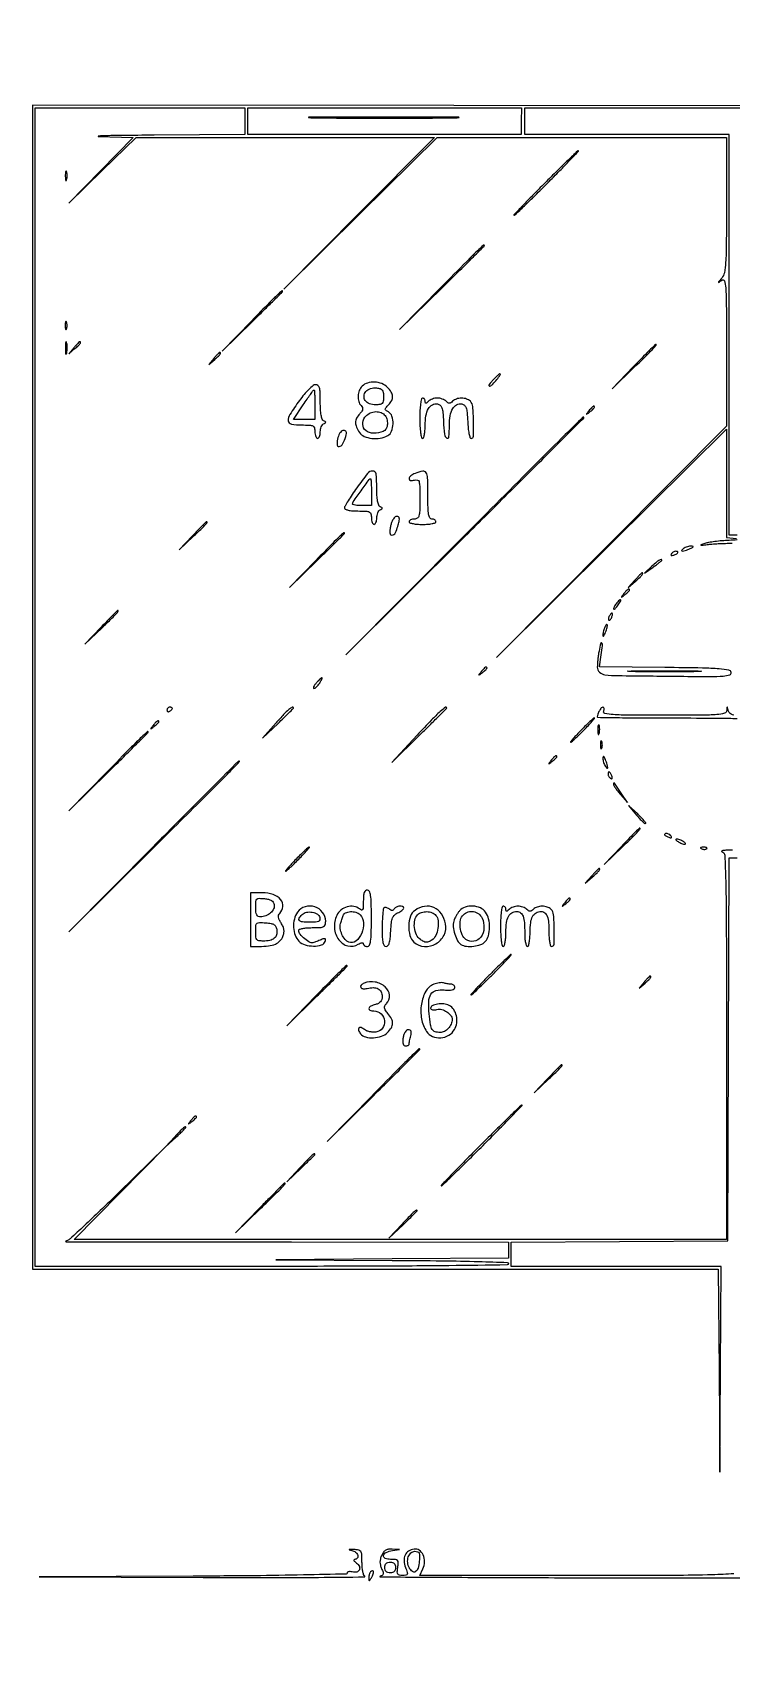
# Model space of a CAD drawing. Extents: x 23 to 674, y 38 to 642.
# Drawn here: x 23 to 283, y 38 to 642 of the extents above; entities that cross this region are included whole.
import ezdxf

# ---------------------------------------------------------------- set-up
doc = ezdxf.new("R2010")
doc.units = 0

msp = doc.modelspace()

# ---------------------------------------------------------------- linework, layer by layer
for points in [[(453.173073, 614.64848, 0.000092), (336.25, 614.759642), (23, 615), (23, 398.5), (23, 182), (150.487975, 182), (277.97595, 182), (278.250365, 144.25), (278.524781, 106.5), (278.762391, 144.75), (279, 183), (240, 183), (201, 183), (201, 187.488656), (201, 191.977311), (241.25, 192.238656), (281.5, 192.5), (281.756663, 263.75), (282.013326, 335), (285.006663, 335)], [(283.25, 337.883999, 0.007862), (281.15128, 337.808633, 0.02269), (279.703125, 337.667734, 0.10448), (279.222315, 337.491916, 0.657748), (279.25, 337.310674, -0.327102), (280.383452, 335.917379, -0.006621), (280.742328, 326.329806, -0.005599), (280.960443, 309.517299, -0.000444), (281, 264.924499), (281, 192.995645), (159.77133, 193.008134), (38.54266, 193.020623), (55.521318, 210.260312), (72.499977, 227.5), (54.999988, 210.360817, -0.002406), (48.184613, 203.749906, -0.003669), (42.199997, 198.08433, -0.001351), (37.005821, 193.265032, -0.09358), (36, 192.636309, 0.018102), (35.366119, 192.362127, 0.519374), (35.340805, 192.213136, 0.200255), (35.580798, 192.115673, 0.00882), (36.5, 192.140647, -0.011252), (38.09317, 192.176178, -0.000026), (61.632812, 192.170144, -0.000172), (88.149316, 192.152838, -0.000107), (119.25, 192.115154), (200, 192), (200, 189.010623), (200, 186.021245), (156.75, 185.749719), (113.5, 185.478193), (156.75, 185.239096, -0.00159), (175.468097, 185.076101, -0.004189), (188.877726, 184.804324, -0.000948), (199.536565, 184.478716, -0.404745), (200, 184, -0.410601), (199.516927, 183.510925, -0.000246), (177.75, 183.252841, -0.00209), (150.625507, 183.057999, -0.000751), (112, 183), (24, 183), (24, 398.5), (24, 614), (63, 614), (102, 614), (102, 609), (102, 604), (68.25, 603.782668, 0.001049), (56.041538, 603.678446, 0.003728), (48.219023, 603.536922, 0.077586), (47.430812, 603.393159, 0.834659), (47.453057, 603.251275), (60.406114, 602.937214), (48.45309, 590.718607), (36.500066, 578.5), (49.014474, 590.75), (61.528881, 603), (117.007743, 603), (172.486606, 603), (144.493306, 574.75), (116.500005, 546.5), (145.00647, 574.75), (173.512934, 603), (227.256467, 603), (281, 603), (281, 577.828741, -0.001727), (280.949233, 563.127112, -0.014318), (280.712144, 556.458781, -0.030706), (280.231638, 552.652189, -0.129947), (279.25, 550.595974, 0.000873), (278.061498, 549.190949, 0.176901), (278, 549.022569, 0.621148), (278.074767, 548.985605, 0.001609), (279.25, 549.889678, -0.515384), (280.233601, 549.593137, -0.065169), (280.746458, 547.010985, -0.015419), (280.962978, 540.84047, -0.00106), (281, 523.376755), (281, 495.508622), (238.25, 452.504312), (195.5, 409.500002), (238.25, 451.995589), (281, 494.491176), (281, 474.305953), (281, 454.120731), (284.75, 453.728468, -0.022076)], [(284.975791, 453.21057, -0.003279), (282, 453.068423, 0.010747), (279.328129, 452.900763, 0.010857), (276.675, 452.618807, 0.01071), (274.377661, 452.273928, 0.042636), (273, 451.913852, 0.003594), (271.558585, 451.390867, 0.668567), (271.554249, 451.27349, 0.142365), (271.855149, 451.229167, 0.001643), (273.875, 451.513532, -0.016596), (275.572092, 451.700907, -0.006058), (277.984375, 451.8571, -0.005999), (280.628297, 451.964359, -0.007137), (283.125, 452)], [(283.763324, 388.107396, -0.078578), (282.765471, 388.438552, -0.100426), (282.079318, 388.990525, -0.109828), (281.689326, 389.75, 0.001923), (281.377121, 390.926177, 0.339035), (281.280763, 391, 0.392517), (281.198801, 390.923939, 0.002113), (281.116001, 389.75, -0.322956), (280.282638, 388.742233, -0.044997), (277.45034, 388.270189, -0.017257), (271.879452, 388.043308, -0.001548), (257.893011, 388, -0.00172), (244.74369, 388.045239, -0.0149), (238.891025, 388.260001, -0.031852), (235.825589, 388.661264, -0.465709), (235.361626, 389.5, 0.049166), (235.519532, 390.07468, 0.08982), (235.515044, 390.559375, 0.13955), (235.355341, 390.877126, 0.209945), (235.075604, 391, 0.223778), (234.47638, 390.717676, 0.041271), (233.760269, 389.688033, 0.043387), (233.185589, 388.462509, 0.088168), (233, 387.418213, 0.409611), (233.168819, 387.246715, 0.000218), (241.260968, 387.12285, 0.002324), (250.33889, 387.030053, 0.001393), (261.122445, 387, -0.00105), (278.746219, 386.962976, -0.015272), (284.97468, 386.74649, -0.064028)], [(283.783076, 68.677176, -0.011094), (275.733112, 68.266247, -0.006605), (261.418951, 68.042825, -0.000599), (225.692698, 68), (167.042878, 68), (168.181954, 70.5, 0.103963), (168.762564, 73.09223, 0.110765), (168.227265, 75.635244, 0.134997), (166.779358, 77.366625, 0.190694), (164.842454, 77.818283, 0.105504), (162.812031, 77.058657, 0.142802), (161.528756, 75.592207, 0.126306), (161.142595, 73.516238, 0.073521), (161.684297, 71.025438, -0.012985), (162.325961, 69.181948, -0.165773), (162.311833, 68.460213, -0.275814), (161.862338, 68.093426, -0.03656), (160.586329, 68, -0.051981), (159.403757, 68.123276, -0.208633), (158.824978, 68.535687, -0.1491), (158.622907, 69.346264, -0.02351), (158.786692, 71, 0.024691), (158.958412, 72.77662, 0.194648), (158.689683, 73.542375, 0.190857), (157.960649, 73.91419, 0.023616), (156.144884, 74, -0.09224), (154.100341, 74.380413, -0.367699), (153.537037, 75.416037, -0.240054), (154.490038, 76.600008, -0.067558), (156.834634, 77.291912), (159.5, 77.700336), (156.728561, 77.850168, 0.050406), (155.348468, 77.785649, 0.098745), (154.317008, 77.415793, 0.099374), (153.510497, 76.680495, 0.051528), (152.818046, 75.5, 0.04018), (152.342946, 74.187095, 0.065348), (152.181989, 73.014227, 0.066161), (152.329787, 71.849855, 0.04231), (152.789062, 70.563614, -0.022587), (153.323097, 69.235672, -0.135525), (153.373069, 68.499607, -0.213933), (153.030529, 68.022965, -0.067259), (152.199577, 67.679615, 0.876395), (152.222903, 67.495409, 0.00007), (182.650813, 67.329413, 0.000668), (217.048491, 67.192587, 0.000391), (258.25, 67.116001, 0.000609), (305.666017, 67.122675, 0.001711)]]:
    msp.add_lwpolyline(points, format="xyb")
msp.add_lwpolyline([(204.7349, 609), (204.676147, 604), (153.838074, 604), (103, 604), (103, 609), (103, 614), (153.896826, 614), (204.793653, 614)], close=True)
msp.add_lwpolyline([(284.945209, 455), (282, 455), (282, 529.5), (282, 604), (244, 604), (206, 604), (206, 609), (206, 614), (336.5, 614)])
for points in [[(128.819651, 610.250641, 0.001763), (140.301807, 610.16177, 0.001055), (153.951507, 610.133062, 0.001056), (167.540486, 610.161851, 0.001835), (178.819651, 610.25097, 0.013047), (181.565224, 610.354429, 0.963175), (181.562648, 610.452582, 0.002341), (171.434948, 610.51926, 0.000477), (153.5, 610.536247, 0.000472), (135.574449, 610.519206, 0.002419), (125.625148, 610.452214, 0.967895), (125.62309, 610.354481, 0.010604)], [(213.5, 586, 0.001959), (208.945457, 581.397636, 0.003373), (205.193955, 577.525, 0.000647), (201.969949, 574.142901, 0.659097), (202.031264, 574, 0.193351), (202.371558, 574.136703, 0.000567), (205.900205, 577.525, 0.00316), (209.875467, 581.399505, 0.001955), (214.5, 586, 0.001959), (219.054543, 590.602364, 0.003373), (222.806045, 594.475, 0.000647), (226.030051, 597.857099, 0.659097), (225.968736, 598, 0.193351), (225.628442, 597.863297, 0.000567), (222.099795, 594.475, 0.00316), (218.124533, 590.600495, 0.001955)], [(35.194949, 588.5, 0.012823), (35.235556, 587.431793, 0.080377), (35.356533, 586.900903, 0.597527), (35.51666, 586.883358, 0.087174), (35.692991, 587.269032, 0.037336), (35.832894, 588.036634, 0.029507), (35.872264, 588.880008, 0.030339), (35.814405, 589.671085, 0.06278), (35.655937, 590.269032, 0.31318), (35.47713, 590.386009, 0.333666), (35.315079, 590.257153, 0.052471), (35.212705, 589.580113, 0.014395)], [(174.9879, 547.25), (159.5, 531.5), (175.25, 546.9879, 0.000792), (181.288866, 552.945125, 0.001305), (186.373437, 558.003221, 0.000096), (190.924862, 562.556402, 0.198812), (191, 562.7379, 0.650961), (190.668208, 562.884756, 0.007839), (188.389593, 560.748853, 0.005701), (184.430519, 556.831045, 0.000557)], [(104.482946, 534.75), (93.5, 523.5), (104.75, 534.482946, 0.001138), (109.063329, 538.713103, 0.001865), (112.695312, 542.318098, 0.000196), (115.92404, 545.549358, 0.198709), (116, 545.732946, 0.638497), (115.681336, 545.880755, 0.01487), (114.066995, 544.430444, 0.008097), (111.172997, 541.579757, 0.000839)], [(35.157895, 533, 0.017491), (35.189089, 532.10856, 0.078554), (35.306058, 531.601562, 0.447206), (35.474999, 531.540618, 0.174857), (35.662281, 531.75, 0.057986), (35.818615, 532.320008, 0.037979), (35.87034, 533, 0.037979), (35.818615, 533.679992, 0.057986), (35.662281, 534.25, 0.174857), (35.474999, 534.459382, 0.447206), (35.306058, 534.398438, 0.078554), (35.189089, 533.89144, 0.017491)], [(35.252183, 524.5, 0.008901), (35.284834, 523.071102, 0.053901), (35.394187, 522.339362, 0.67161), (35.54341, 522.319562, 0.082665), (35.707261, 522.761659, 0.028254), (35.840609, 523.754739, 0.020511), (35.880728, 524.869594, 0.020826), (35.830983, 525.934218, 0.041951), (35.68708, 526.761659, 0.285845), (35.523779, 526.916221, 0.417468), (35.37161, 526.814362, 0.038992), (35.273069, 525.938425, 0.009782)], [(38.404988, 524.75), (36.5, 522.5), (38.75, 524.404988, 0.010402), (40.102181, 525.598996, 0.048385), (40.795506, 526.373826, 0.197337), (40.898791, 526.789444, 0.372044), (40.654988, 527, 0.191119), (40.44834, 526.918017, 0.007508), (39.851732, 526.339062, 0.012381), (39.159969, 525.612165, 0.008332)], [(246.47654, 517.75), (238.5, 509.5), (246.75, 517.47654, 0.001254), (251.74677, 522.331984, 0.011243), (253.885156, 524.516407, 0.026504), (254.877726, 525.696578, 0.618992), (254.72654, 526, 0.198516), (254.540372, 525.923053, 0.000381), (252.1903, 523.576563, 0.002609), (249.554356, 520.912967, 0.001604)], [(90.404988, 520.75), (88.5, 518.5), (90.75, 520.404988, 0.010402), (92.102181, 521.598996, 0.048385), (92.795506, 522.373826, 0.197337), (92.898791, 522.789444, 0.372044), (92.654988, 523, 0.191119), (92.44834, 522.918017, 0.007508), (91.851732, 522.339062, 0.012381), (91.159969, 521.612165, 0.008332)], [(193.94784, 512.444479, 0.017971), (193.117759, 511.494704, 0.063747), (192.692318, 510.808499, 0.319256), (192.747238, 510.523528, 0.289927), (193.045039, 510.463789, 0.107972), (194.169288, 511.202803, 0.024567), (195.690107, 512.919241, 0.024823), (196.902467, 514.595068, 0.595171), (196.682788, 515, 0.184897), (196.474109, 514.9201, 0.005042), (195.741556, 514.249316, 0.009795), (194.892076, 513.423811, 0.006483)], [(122.25, 505.085618, 0.013285), (118.682003, 499.883986, 0.165748), (118.107682, 497.598069, 0.338403), (119.239987, 496.345402, 0.045834), (123, 496, -0.010324), (126.03969, 495.93723, -0.105983), (127.25, 495.625, -0.217022), (127.819917, 494.919849, -0.063163), (128, 493.5, 0.038131), (128.073116, 492.542644, 0.057076), (128.29375, 491.734375, 0.074992), (128.617064, 491.182831, 0.226478), (129, 491, 0.221088), (129.382736, 491.177934, 0.077179), (129.70625, 491.709896, 0.058687), (129.926807, 492.491297, 0.039486), (130, 493.416667, -0.047769), (130.092664, 494.384362, -0.051009), (130.367188, 495.294792, -0.056878), (130.770769, 496.018974, -0.128732), (131.25, 496.416667, 0.029131), (131.85747, 496.744495, 0.260055), (132, 497, 0.260055), (131.85747, 497.255505, 0.029131), (131.25, 497.583333, -0.203685), (130.703907, 498.190737, -0.038447), (130.321429, 499.666667, -0.030592), (130.076263, 501.779064, -0.013595), (130, 504.583333, 0.008321), (129.940994, 508.12886, 0.058599), (129.682954, 509.832217, 0.156142), (129.143026, 510.661389, 0.176931), (128.25, 510.970852, 0.168907), (127.330511, 510.633846, 0.022448), (125.766291, 509.231592, 0.023911), (124.006759, 507.332384, 0.01791)], [(128, 503.5), (128, 498), (123.989785, 498), (119.979571, 498), (123.631365, 503.5, -0.004232), (125.057093, 505.60836, -0.006739), (126.315731, 507.384375, -0.002165), (127.42392, 508.890512, -0.237344), (127.64158, 509, -0.390562), (127.785923, 508.866956, -0.004086), (127.894714, 507.384375, -0.01016), (127.974231, 505.608896, -0.006109)], [(145.571429, 510.428571, 0.102331), (144.506199, 508.807804, 0.080855), (144.05521, 506.753794, 0.083972), (144.283573, 504.737442, 0.126943), (145.176371, 503.223629, -0.083583), (145.651855, 502.555653, -0.155089), (145.746484, 501.903596, -0.111298), (145.446916, 501.164951, -0.032158), (144.676371, 500.194888, 0.062262), (143.495725, 498.509952, 0.117961), (143.084765, 496.913816, 0.109101), (143.428584, 495.21927, 0.048411), (144.556704, 493.222506, 0.13909), (146.353689, 491.759287, 0.07375), (149.151225, 491.015866, 0.068613), (152.281746, 491.092602, 0.082657), (155.065741, 492.035184, 0.180552), (156.489997, 493.652059, 0.084221), (157.044289, 496.431504, 0.084992), (156.649959, 499.214037, 0.18979), (155.319395, 500.841134, -0.028774), (154.364709, 501.450015, -0.240885), (154.13879, 501.89174, -0.182347), (154.335603, 502.413461, -0.015985), (155.319395, 503.462252, 0.070144), (156.543461, 505.088106, 0.139417), (156.905292, 506.645847, 0.128983), (156.401411, 508.244335, 0.055929), (155, 510, 0.104904), (152.896148, 511.367441, 0.080646), (150.207716, 511.930256, 0.083171), (147.559797, 511.609531, 0.125376)], [(153.5, 506.5, -0.030512), (153.397718, 504.825482, -0.162634), (153.009082, 504.009425, -0.168997), (152.217199, 503.608104, -0.033572), (150.608986, 503.5, -0.088915), (148.28228, 503.917054, -0.147063), (146.702121, 505.110236, -0.185666), (146.255109, 506.758356, -0.148688), (146.972393, 508.466736, -0.082658), (147.691891, 509.089092, -0.055537), (148.678701, 509.550326, -0.052988), (149.798659, 509.801232, -0.057624), (150.914404, 509.800558, -0.048389), (152.257539, 509.51087, -0.150405), (153.009487, 508.987889, -0.132641), (153.391065, 508.087337, -0.034273)], [(167, 498.5, 0.011522), (167.068623, 495.522473, 0.02162), (167.283333, 493.125, 0.018508), (167.590162, 491.332853, 0.354925), (168, 491, 0.318161), (168.389328, 491.275641, 0.03342), (168.70625, 492.412606, 0.031684), (168.927768, 493.965631, 0.019586), (169, 495.80887, -0.040661), (169.296951, 499.454418, -0.088721), (170.227692, 502.089521, -0.137377), (171.697746, 503.547409, -0.17594), (173.566097, 503.848697, -0.137006), (174.568799, 503.350974, -0.128723), (175.19759, 502.394768, -0.059381), (175.565936, 500.641096, -0.010184), (175.797717, 497.239957, 0.015668), (176.170525, 492.531225, 0.224724), (177.029377, 491.138056, 0.568757), (177.832058, 491.533757, 0.019634), (178, 495.80887, -0.040661), (178.296951, 499.454418, -0.088721), (179.227692, 502.089521, -0.137377), (180.697746, 503.547409, -0.17594), (182.566097, 503.848697, -0.137006), (183.568799, 503.350974, -0.128723), (184.19759, 502.394768, -0.059381), (184.565936, 500.641096, -0.010184), (184.797717, 497.239957, 0.014301), (184.980527, 494.847908, 0.023211), (185.287713, 492.832987, 0.019517), (185.659011, 491.293976, 0.335566), (186.047717, 491, 0.404442), (186.937866, 491.860837, 0.012857), (186.980616, 497.366836, 0.016045), (186.706378, 502.843142, 0.177653), (185.8, 504.8, 0.119179), (184.390533, 505.660584, 0.077887), (182.5, 505.956875, 0.077887), (180.609467, 505.660584, 0.119179), (179.2, 504.8, -0.049631), (178.547259, 504.265408, -0.147822), (178, 504.1, -0.147822), (177.452741, 504.265408, -0.049631), (176.8, 504.8, 0.070395), (176.188407, 505.259976, 0.038897), (175.335625, 505.6475, 0.037889), (174.392078, 505.911715, 0.049362), (173.5, 506, 0.049362), (172.607922, 505.911715, 0.037889), (171.664375, 505.6475, 0.038897), (170.811593, 505.259976, 0.070395), (170.2, 504.8, -0.018208), (169.578624, 504.222304, -0.180052), (169.25, 504.1, -0.354955), (169.056215, 504.257401, -0.051663), (169, 504.8, 0.081935), (168.924388, 505.25832, 0.092192), (168.70625, 505.6475, 0.100665), (168.381414, 505.907722, 0.119248), (168, 506, 0.354925), (167.590162, 505.667147, 0.018508), (167.283333, 503.875, 0.02162), (167.068623, 501.477527, 0.011522)], [(229.872445, 501.25, 0.001576), (228.99236, 500.120493, 0.377591), (229, 500, 0.377591), (229.120493, 499.99236, 0.001576), (230.25, 500.872445, 0.017685), (231.306759, 501.76332, 0.065617), (231.869516, 502.426111, 0.241985), (231.90695, 502.806605, 0.307699), (231.622445, 503, 0.184603), (231.410139, 502.91885, 0.013803), (230.952641, 502.485937, 0.017649), (230.425681, 501.920402, 0.012436)], [(183.495738, 454.75), (139.5, 410.5), (183.75, 454.495738, 0.000271), (200.717229, 471.383751, 0.00045), (215.001563, 485.642418, 0.000012), (227.926266, 498.567716, 0.1989), (228, 498.745738, 0.664593), (227.64463, 498.89501, 0.001047), (221.082676, 492.435144, 0.001981), (210.374327, 481.76493, 0.000176)], [(153.8, 499.8, -0.121831), (154.716869, 498.280545, -0.090756), (154.951107, 496.328845, -0.099899), (154.483869, 494.57745, -0.188315), (153.418213, 493.606989, -0.093458), (149.782409, 492.945258, -0.163707), (146.919184, 493.928786, -0.225741), (145.791751, 496.140908, -0.160949), (146.604263, 498.845394, -0.108618), (148.112406, 500.231887, -0.099102), (150.113292, 500.916014, -0.102958), (152.158974, 500.765797, -0.127409)], [(136.55974, 491.382001, 0.057544), (136.210573, 488.730726, 0.456567), (137.022045, 488.004267, 0.248348), (138.31589, 488.914875, 0.044347), (139.454993, 491.75, 0.033095), (139.699536, 492.807555, 0.124248), (139.641376, 493.480939, 0.202394), (139.299336, 493.861013, 0.110099), (138.675796, 494, 0.154521), (138.06903, 493.807897, 0.069561), (137.452375, 493.230963, 0.059175), (136.919221, 492.383494, 0.049399)], [(143.550526, 472.623009, 0.007735), (141.807278, 470.098358, 0.010872), (140.336717, 467.789376, 0.00736), (139.186146, 465.82854, 0.1297), (139, 465.123009, 0.296195), (139.302186, 464.65765, 0.049543), (140.363081, 464.30615, 0.037411), (141.944445, 464.073376, 0.017843), (144, 464, -0.010324), (147.03969, 463.93723, -0.105983), (148.25, 463.625, -0.217022), (148.819917, 462.919849, -0.063163), (149, 461.5, 0.038131), (149.073116, 460.542644, 0.057076), (149.29375, 459.734375, 0.074992), (149.617064, 459.182831, 0.226478), (150, 459, 0.221088), (150.382736, 459.177934, 0.077179), (150.70625, 459.709896, 0.058687), (150.926807, 460.491297, 0.039486), (151, 461.416667, -0.047769), (151.092664, 462.384362, -0.051009), (151.367188, 463.294792, -0.056878), (151.770769, 464.018974, -0.128732), (152.25, 464.416667, 0.029131), (152.85747, 464.744495, 0.260055), (153, 465, 0.260055), (152.85747, 465.255505, 0.029131), (152.25, 465.583333, -0.203685), (151.703907, 466.190737, -0.038447), (151.321429, 467.666667, -0.030592), (151.076263, 469.779064, -0.013595), (151, 472.583333, 0.025361), (150.737156, 477.762055, 0.383282), (149.509497, 478.877067, 0.229442), (147.576543, 477.953452, 0.013546)], [(165.25, 477.968838, 0.066781), (163.62888, 477.0502, 0.208172), (163.028216, 475.979876, 0.413247), (163.539574, 475.351172, 0.103252), (165, 475.5, -0.142663), (166.090355, 475.526085, -0.263463), (166.704898, 474.924537, -0.065632), (166.956091, 473.260124, -0.004678), (167, 468.567388, -0.005827), (166.947397, 464.054156, -0.058836), (166.683927, 462.195923, -0.179885), (166.075114, 461.332859, -0.15126), (165, 461, 0.048028), (164.234582, 460.926307, 0.068025), (163.5875, 460.70625, 0.088204), (163.151477, 460.381882, 0.191087), (163, 460, 0.322437), (163.280551, 459.610183, 0.031449), (164.46875, 459.29375, 0.03053), (166.083446, 459.072205, 0.01883), (168, 459, 0.01883), (169.916554, 459.072205, 0.03053), (171.53125, 459.29375, 0.031449), (172.719449, 459.610183, 0.322437), (173, 460, 0.148195), (172.884432, 460.381354, 0.098894), (172.559375, 460.70625, 0.082425), (172.073457, 460.925306, 0.064853), (171.5, 461, -0.273642), (170.743224, 461.447695, -0.084509), (170.291667, 462.75, -0.035355), (170.056738, 465.229484, -0.005946), (170, 470, 0.007427), (169.906788, 476.274687, 0.127641), (169.336441, 478.231449, 0.315994), (168.068446, 478.799436, 0.047836)], [(149, 471), (149, 466), (145.5, 466, -0.015756), (144.158269, 466.042291, -0.02576), (143.028125, 466.172291, -0.023558), (142.176743, 466.356555, -0.339886), (142, 466.586522, -0.15279), (142.264572, 467.432115, -0.002486), (145.152166, 471.550978, -0.0018), (148.131657, 475.72435, -0.241323), (148.66952, 476, -0.390164), (148.802571, 475.877534, -0.004201), (148.902921, 474.53125, -0.010304), (148.976239, 472.917176, -0.006197)], [(82.462408, 454.75), (77.5, 449.5), (82.75, 454.462408, 0.002382), (85.916766, 457.48439, 0.01834), (87.340424, 458.960388, 0.059334), (87.876975, 459.72458, 0.567399), (87.712408, 460, 0.197838), (87.521031, 459.921192, 0.001034), (86.051589, 458.457812, 0.004332), (84.38549, 456.762593, 0.002707)], [(156.197048, 458.75, 0.024712), (155.918034, 457.43651, 0.042351), (155.833897, 456.320432, 0.053364), (155.929814, 455.49751, 0.247623), (156.230956, 455.145833, 0.144073), (157.048249, 455.071255, 0.187733), (157.676692, 455.470816, 0.076891), (158.23752, 456.548472, 0.011767), (158.96105, 458.864189, 0.017054), (159.361013, 460.462567, 0.092743), (159.38424, 461.351087, 0.213339), (159.078934, 461.8179, 0.143784), (158.458786, 462, 0.184156), (157.860008, 461.771721, 0.058655), (157.21624, 461.045313, 0.049474), (156.629384, 459.993972, 0.037899)], [(128.481238, 445.75), (118.5, 435.5), (128.75, 445.481238, 0.00126), (132.679875, 449.327415, 0.002061), (135.989062, 452.609437, 0.000239), (138.923768, 455.546949, 0.198664), (139, 455.731238, 0.633634), (138.685579, 455.879734, 0.017713), (137.217101, 454.581974, 0.008931), (134.559692, 451.968595, 0.000944)], [(260.507079, 448.011454, 0.1144), (260.393111, 447.674071, 0.32948), (260.512472, 447.474315, 0.155351), (260.868281, 447.443138, 0.036408), (261.448062, 447.618443, 0.029964), (262.51997, 448.105273, 0.168622), (262.942608, 448.558518, 0.444011), (262.798253, 448.882327, 0.079093), (262.059017, 449, 0.088797), (261.65395, 448.927491, 0.053277), (261.21498, 448.709615, 0.051183), (260.810572, 448.389589, 0.061454)], [(265, 450, 0.095694), (264.381869, 449.407129, 0.608383), (264.533606, 449.114008, 0.081911), (265.686554, 449.304162, 0.019739), (267.5, 450, 0.014925), (268.341871, 450.391929, 0.152377), (268.615423, 450.656114, 0.491407), (268.535375, 450.838733, 0.051935), (268, 450.914402, 0.053798), (267.317134, 450.865933, 0.029384), (266.5, 450.668473, 0.028934), (265.684071, 450.367204, 0.040566)], [(253.305764, 443.427046), (250.5, 440.854091), (253.75, 443.115104, 0.006046), (254.995672, 444.004258, 0.009408), (256.045313, 444.803577, 0.0042), (256.911581, 445.501301, 0.224761), (257, 445.688058, 0.433563), (256.733793, 445.937349, 0.121496), (256.123427, 445.743569, 0.039187), (255.022472, 444.944958, 0.009063)], [(246.924314, 438.25), (244.5, 435.5), (247.25, 437.924314, 0.007047), (248.901388, 439.422009, 0.038158), (249.720118, 440.311864, 0.157803), (249.891157, 440.773973, 0.426412), (249.674314, 441, 0.194102), (249.471891, 440.918342, 0.004632), (248.732156, 440.192187, 0.009492), (247.876984, 439.303915, 0.006223)], [(239.979944, 429.475834, 0.028898), (239.526725, 428.860644, 0.043426), (239.212993, 428.272975, 0.052391), (239.063856, 427.788937, 0.249914), (239.145354, 427.521312, 0.338299), (239.393826, 427.488076, 0.056568), (239.80785, 427.791514, 0.042404), (240.297361, 428.327019, 0.024393), (240.796329, 429.045478, 0.011635), (241.706831, 430.58187, 0.42202), (241.601571, 430.938529, 0.342513), (241.184362, 430.864828, 0.010812)], [(242.872445, 433.25, 0.001576), (241.99236, 432.120493, 0.377591), (242, 432, 0.377591), (242.120493, 431.99236, 0.001576), (243.25, 432.872445, 0.012436), (243.920402, 433.425681, 0.017649), (244.485938, 433.952641, 0.013803), (244.91885, 434.410139, 0.184603), (245, 434.622445, 0.307699), (244.806605, 434.90695, 0.241985), (244.426111, 434.869516, 0.065617), (243.76332, 434.306759, 0.017685)], [(48.468697, 420.75), (42.5, 414.5), (48.75, 420.468697, 0.001842), (52.526162, 424.101597, 0.015158), (54.188581, 425.813502, 0.043781), (54.876507, 426.712971, 0.591372), (54.718697, 427, 0.198184), (54.529557, 426.921966, 0.0007), (52.766721, 425.164062, 0.003552), (50.777178, 423.146053, 0.002203)], [(237.458881, 424.933469, 0.049364), (237.242038, 424.490157, 0.059701), (237.133355, 424.040231, 0.070517), (237.142323, 423.651151, 0.156651), (237.276326, 423.390341, 0.281567), (237.50546, 423.335123, 0.118528), (237.786868, 423.507038, 0.069269), (238.083816, 423.899181, 0.035865), (238.345077, 424.456872, 0.029555), (238.696703, 425.564815, 0.344086), (238.525317, 425.954259, 0.36195), (238.120758, 425.871774, 0.030391)], [(235.623539, 420.461341, 0.023481), (235.389434, 419.753611, 0.018647), (235.201784, 418.970582, 0.01902), (235.082404, 418.230295, 0.044042), (235.063386, 417.668213, 0.2958), (235.189791, 417.494628, 0.32108), (235.389594, 417.546748, 0.061306), (235.710652, 418.045663, 0.017209), (236.084869, 418.895184, 0.018739), (236.422922, 419.841682, 0.026918), (236.644629, 420.703679, 0.025532), (236.747908, 421.401828, 0.223938), (236.645021, 421.688312, 0.339358), (236.445166, 421.714659, 0.088551), (236.180809, 421.492041, 0.053862), (235.891166, 421.056291, 0.02816)], [(233.625, 411.875, 0.014289), (233.385443, 410.469487, 0.009113), (233.183594, 408.823438, 0.009154), (233.044549, 407.20084, 0.016795), (233, 405.875, 0.206929), (233.808067, 404.006081, 0.162875), (235.831447, 403.073985, 0.024091), (240.836322, 402.770322, 0.000596), (263.792644, 402.512389, 0.001986), (275.024489, 402.444205, 0.018887), (279.82461, 402.615506, 0.048973), (282.234796, 403.03248, 0.391194), (282.77945, 403.909309, 0.309655), (281.855352, 404.823968, 0.026114), (278.350449, 405.273164, 0.014341), (272.049883, 405.566808, 0.001721), (258.125966, 405.76803), (233.77832, 406.03606), (234.450433, 410.51803, 0.008307), (234.899078, 413.890974, 0.167058), (234.680788, 414.8885, 0.667219), (234.28361, 414.82747, 0.011041)], [(189.872445, 404.25, 0.001576), (188.99236, 403.120493, 0.377591), (189, 403, 0.377591), (189.120493, 402.99236, 0.001576), (190.25, 403.872445, 0.012436), (190.920402, 404.425681, 0.017649), (191.485938, 404.952641, 0.013803), (191.91885, 405.410139, 0.184603), (192, 405.622445, 0.307699), (191.806605, 405.90695, 0.241985), (191.426111, 405.869516, 0.065617), (190.76332, 405.306759, 0.017685)], [(128.5, 400, 0.023783), (127.86822, 399.231402, 0.054918), (127.490322, 398.5875, 0.123621), (127.417273, 398.174354, 0.39357), (127.604466, 398, 0.148421), (128.039765, 398.132126, 0.039214), (128.617189, 398.5875, 0.036238), (129.222576, 399.234486, 0.030385), (129.767927, 400, 0.011969), (130.22204, 400.767444, 0.022348), (130.546211, 401.4125, 0.022521), (130.737291, 401.89657, 0.514817), (130.663461, 402, 0.179787), (130.45222, 401.921506, 0.008653), (129.882132, 401.4125, 0.013215), (129.219155, 400.766297, 0.009055)], [(270.25, 404.252999, -0.004044), (264.673393, 404.154929, -0.002374), (258, 404.123245, -0.002374), (251.326607, 404.154929, -0.004044), (245.75, 404.252999, -0.026205), (244.289653, 404.367242, -0.924825), (244.295312, 404.475155, -0.005351), (249.214476, 404.548804, -0.001067), (258, 404.567556, -0.001067), (266.785524, 404.548804, -0.005351), (271.704688, 404.475155, -0.924825), (271.710347, 404.367242, -0.026205)], [(73, 389.940983, 0.108972), (73.078288, 389.586039, 0.182303), (73.29375, 389.3746, 0.161196), (73.6179, 389.343488, 0.082592), (74, 389.5, 0.029505), (74.382774, 389.768994, 0.035638), (74.70625, 390.066025, 0.038439), (74.934461, 390.34829, 0.151918), (75, 390.559017, 0.210953), (74.92554, 390.727648, 0.081139), (74.70625, 390.870461, 0.061769), (74.382849, 390.967655, 0.042167), (74, 391, 0.105053), (73.618444, 390.918938, 0.099167), (73.29375, 390.688914, 0.09642), (73.076123, 390.345238, 0.093332)], [(113.533085, 385.14213), (108.56617, 379.5), (114.283085, 384.96584, 0.00243), (116.474722, 387.081708, 0.003903), (118.320656, 388.909561, 0.000845), (119.921845, 390.525471, 0.197284), (120, 390.71584, 0.55963), (119.565299, 390.982587, 0.060404), (118.358105, 390.173095, 0.026626), (116.375187, 388.27103, 0.007783)], [(166.018243, 380.615159), (156.536486, 370.5), (166.768243, 380.481238, 0.00126), (170.691123, 384.327414, 0.002061), (173.994421, 387.609437, 0.000239), (176.923838, 390.546886, 0.198432), (177, 390.731238, 0.615721), (176.502318, 390.982168, 0.026904), (174.572892, 389.387815, 0.015139), (171.384281, 386.266921, 0.003192)], [(227, 382.5, 0.005315), (225.341221, 380.773493, 0.009649), (224.027781, 379.321875, 0.005222), (223.018986, 378.138017, 0.636069), (223.083584, 378, 0.183746), (223.40394, 378.121842, 0.003583), (224.734031, 379.321875, 0.008106), (226.271216, 380.775353, 0.005286), (228, 382.5, 0.005315), (229.658779, 384.226507, 0.009649), (230.972219, 385.678125, 0.005222), (231.981014, 386.861983, 0.636069), (231.916416, 387, 0.183746), (231.59606, 386.878158, 0.003583), (230.265969, 385.678125, 0.008106), (228.728784, 384.224647, 0.005286)], [(50.987065, 367.25), (36.5, 352.5), (51.25, 366.987065, 0.00085), (56.905413, 372.56058, 0.001398), (61.667187, 377.295792, 0.000111), (65.92472, 381.555209, 0.198797), (66, 381.737065, 0.649046), (65.670509, 381.883964, 0.008888), (63.540315, 379.900287, 0.006102), (59.817967, 376.219544, 0.000602)], [(67.872445, 384.25, 0.001576), (66.99236, 383.120493, 0.377591), (67, 383, 0.377591), (67.120493, 382.99236, 0.001576), (68.25, 383.872445, 0.012436), (68.920402, 384.425681, 0.017649), (69.485938, 384.952641, 0.013803), (69.91885, 385.410139, 0.184603), (70, 385.622445, 0.307699), (69.806605, 385.90695, 0.241985), (69.426111, 385.869516, 0.065617), (68.76332, 385.306759, 0.017685)], [(233.194949, 382.5, 0.012823), (233.235556, 381.431793, 0.080377), (233.356533, 380.900903, 0.597527), (233.51666, 380.883358, 0.087174), (233.692991, 381.269032, 0.037336), (233.832894, 382.036634, 0.029507), (233.872264, 382.880008, 0.030339), (233.814405, 383.671085, 0.06278), (233.655937, 384.269032, 0.31318), (233.47713, 384.386009, 0.333666), (233.315079, 384.257153, 0.052471), (233.212705, 383.580113, 0.014395)], [(234.157895, 377, 0.017491), (234.189089, 376.10856, 0.078554), (234.306058, 375.601562, 0.447206), (234.474999, 375.540618, 0.174857), (234.662281, 375.75, 0.057986), (234.818615, 376.320008, 0.037979), (234.87034, 377, 0.037979), (234.818615, 377.679992, 0.057986), (234.662281, 378.25, 0.174857), (234.474999, 378.459382, 0.447206), (234.306058, 378.398438, 0.078554), (234.189089, 377.89144, 0.017491)], [(67.994047, 339.25), (36.5, 307.5), (68.25, 338.994047, 0.000251), (87.617823, 358.225072, 0.002776), (95.32687, 365.972918, 0.00201), (99.892319, 370.650035, 0.662372), (99.744047, 371, 0.198889), (99.565257, 370.925952, 0.000023), (90.311904, 361.673437, 0.000631), (80.088397, 351.42409, 0.000381)], [(215.872445, 371.25, 0.001576), (214.99236, 370.120493, 0.377591), (215, 370, 0.377591), (215.120493, 369.99236, 0.001576), (216.25, 370.872445, 0.012436), (216.920402, 371.425681, 0.017649), (217.485938, 371.952641, 0.013803), (217.91885, 372.410139, 0.184603), (218, 372.622445, 0.307699), (217.806605, 372.90695, 0.241985), (217.426111, 372.869516, 0.065617), (216.76332, 372.306759, 0.017685)], [(235.085598, 372, 0.053798), (235.134067, 371.317134, 0.029384), (235.331527, 370.5, 0.028934), (235.632796, 369.684071, 0.040566), (236, 369, 0.095694), (236.592871, 368.381869, 0.608383), (236.885992, 368.533606, 0.081911), (236.695838, 369.686554, 0.019739), (236, 371.5, 0.014925), (235.608071, 372.341871, 0.152377), (235.343886, 372.615423, 0.491407), (235.161267, 372.535375, 0.051935)], [(237, 366.059017, 0.088797), (237.072509, 365.65395, 0.053277), (237.290385, 365.21498, 0.051183), (237.610411, 364.810572, 0.061454), (237.988546, 364.507079, 0.1144), (238.325929, 364.393111, 0.32948), (238.525685, 364.512472, 0.155351), (238.556862, 364.868281, 0.036408), (238.381557, 365.448062, 0.029964), (237.894727, 366.51997, 0.168622), (237.441482, 366.942608, 0.444011), (237.117673, 366.798253, 0.079093)], [(239.004967, 362.416667, 0.129307), (239.144281, 361.898411, 0.015792), (239.765668, 360.888021, 0.017862), (240.600148, 359.71585, 0.013858), (241.58761, 358.5), (244.165286, 355.5), (241.906481, 359, 0.001189), (239.943137, 362.026363, 0.031553), (239.366965, 362.798676, 0.478603), (239.130903, 362.792534, 0.165855)], [(247.572578, 350.905566, 0.011863), (248.727253, 349.554558, 0.019617), (249.771881, 348.477589, 0.014438), (250.649185, 347.688452, 0.365526), (250.948718, 347.687617, 0.392745), (250.984211, 347.97184, 0.014811), (250.273884, 348.898782, 0.019754), (249.283615, 350.021083, 0.011726), (248.021296, 351.282051), (244.645156, 354.5)], [(241.971112, 339.25), (235.5, 332.5), (242.25, 338.971112, 0.001651), (246.331139, 342.90958, 0.013946), (248.112695, 344.739547, 0.038166), (248.876639, 345.708164, 0.600215), (248.721112, 346, 0.198298), (248.532866, 345.922286, 0.000591), (246.623258, 344.017187, 0.003258), (244.472068, 341.837782, 0.002015)], [(121, 334.5, 0.005315), (119.341221, 332.773493, 0.009649), (118.027781, 331.321875, 0.005222), (117.018986, 330.138017, 0.636069), (117.083584, 330, 0.183746), (117.40394, 330.121842, 0.003583), (118.734031, 331.321875, 0.008106), (120.271216, 332.775353, 0.005286), (122, 334.5, 0.005315), (123.658779, 336.226507, 0.009649), (124.972219, 337.678125, 0.005222), (125.981014, 338.861983, 0.636069), (125.916416, 339, 0.183746), (125.59606, 338.878158, 0.003583), (124.265969, 337.678125, 0.008106), (122.728784, 336.224647, 0.005286)], [(258, 343.606989, 0.2252), (258.088769, 343.419896, 0.029412), (258.455882, 343.154486, 0.029555), (258.957462, 342.875192, 0.020646), (259.551938, 342.618443, 0.036408), (260.131719, 342.443138, 0.155351), (260.487528, 342.474315, 0.32948), (260.606889, 342.674071, 0.1144), (260.492921, 343.011454, 0.115814), (259.901891, 343.603931, 0.080554), (259.026239, 343.969265, 0.115534), (258.291154, 343.972535, 0.349578)], [(263, 341, 0.026766), (263.647707, 340.628962, 0.024204), (264.353125, 340.315379, 0.024967), (265.012663, 340.096832, 0.067616), (265.5, 340.030626, 0.190341), (265.732273, 340.122372, 0.335455), (265.765625, 340.315379, 0.102785), (265.514186, 340.625641, 0.027796), (265, 341, 0.026766), (264.352293, 341.371038, 0.024204), (263.646875, 341.684621, 0.024967), (262.987337, 341.903168, 0.067616), (262.5, 341.969374, 0.190341), (262.267727, 341.877628, 0.335455), (262.234375, 341.684621, 0.102785), (262.485814, 341.374359, 0.027796)], [(271.8125, 338.316886, 0.051402), (272.359369, 338.160852, 0.05415), (272.916927, 338.123424, 0.060344), (273.402231, 338.202593, 0.126455), (273.729167, 338.395833, 0.296942), (273.77538, 338.614691, 0.208169), (273.592839, 338.799335, 0.077125), (273.112848, 338.910055, 0.028489), (272.416667, 338.921053, 0.018894), (271.670344, 338.862007, 0.168741), (271.37858, 338.720685, 0.470617), (271.395823, 338.538436, 0.054073)], [(230.924314, 328.25), (228.5, 325.5), (231.25, 327.924314, 0.007047), (232.901388, 329.422009, 0.038158), (233.720118, 330.311864, 0.157803), (233.891157, 330.773973, 0.426412), (233.674314, 331, 0.194102), (233.471891, 330.918342, 0.004632), (232.732156, 330.192187, 0.009492), (231.876984, 329.303915, 0.006223)], [(104, 312), (104, 302), (107.25, 302.013655, 0.029186), (110.767848, 302.234006, 0.070244), (113.283262, 302.906312, 0.096962), (115.006648, 304.0721, 0.105238), (116.10329, 305.771674, 0.048146), (116.464914, 307.09319, 0.07636), (116.486536, 308.264145, 0.072475), (116.152912, 309.430249, 0.039191), (115.43347, 310.741881, -0.028556), (114.730622, 311.961095, -0.079971), (114.434234, 312.898456, -0.11868), (114.502221, 313.655116, -0.115392), (114.906902, 314.306902, 0.178695), (116.077455, 316.847556, 0.196983), (115.252547, 319.414777, 0.136564), (112.441105, 321.335959, 0.082187), (108.428571, 322), (104, 322)], [(146, 318.877555, -0.009545), (145.956705, 316.609895, -0.105083), (145.735153, 315.733369, -0.372209), (145.294873, 315.546609, -0.095605), (144.560472, 315.949813, 0.134455), (142.459333, 316.901811, 0.10835), (139.975225, 316.758205, 0.103119), (137.680527, 315.56614, 0.11068), (136.122144, 313.581671, 0.131792), (135.249834, 308.872734, 0.13964), (136.886753, 304.475819, 0.174139), (140.263048, 302.204924, 0.204149), (144.048664, 302.798318, -0.030075), (144.848262, 303.233186, -0.082863), (145.464168, 303.40539, -0.178727), (145.840609, 303.310698, -0.247539), (146, 303.008474, 0.147022), (146.115582, 302.623892, 0.099069), (146.440625, 302.296239, 0.082829), (146.926564, 302.075361, 0.065429), (147.5, 302, 0.292784), (148.270046, 302.493192, 0.072528), (148.714286, 304, 0.030643), (148.945394, 306.860051, 0.004841), (149, 312.5, 0.004841), (148.945394, 318.139949, 0.030643), (148.714286, 321, 0.072528), (148.270046, 322.506808, 0.292784), (147.5, 323, 0.179562), (146.811932, 322.744666, 0.128488), (146.340965, 322.062926, 0.068081), (146.075486, 320.835561, 0.019269)], [(112.850551, 317.566097, -0.158688), (112.648749, 315.988721, -0.098533), (111.526461, 314.47641, -0.08849), (109.778076, 313.381677, -0.096018), (107.80887, 313, -0.11185), (106.934688, 313.198032, -0.165361), (106.376908, 313.742484, -0.09515), (106.080922, 314.771787, -0.022573), (106, 316.563358, -0.018086), (106.079421, 318.758304, -0.179853), (106.455456, 319.58206, -0.200229), (107.256937, 319.912851, -0.023143), (109.241811, 319.813358, -0.035592), (110.739278, 319.560136, -0.079742), (111.799745, 319.114505, -0.105313), (112.48437, 318.454862, -0.102007)], [(121.556704, 314.777494, 0.090965), (120.361993, 312.169607, 0.073706), (120.051203, 309.103094, 0.075922), (120.639089, 306.168215, 0.109472), (122.056969, 303.943031, 0.12706), (124.31904, 302.609631, 0.069214), (127.53112, 302.151536, 0.075031), (130.452684, 302.582117, 0.243868), (131.80915, 303.90935, 0.063184), (131.925763, 304.510211, 0.273342), (131.768283, 304.821651, 0.202693), (131.365355, 304.890413, 0.038037), (130.63645, 304.65935, 0.000175), (129.906376, 304.364896, 0.000113), (129.062795, 304.024097, 0.000114), (128.23949, 303.691053, 0.000217), (127.577319, 303.422681, -0.222515), (126.223501, 303.493689, -0.049275), (124.241064, 304.817503, -0.0496), (122.52026, 306.541605, -0.173027), (122, 308, -0.322437), (122.280551, 308.389817, -0.031449), (123.46875, 308.70625, -0.03053), (125.083446, 308.927795, -0.01883), (127, 309, 0.010452), (130.011864, 309.062968, 0.102948), (131.235294, 309.371429, 0.214844), (131.813168, 310.063962, 0.068138), (132, 311.428571, 0.167375), (130.874567, 314.696392, 0.150401), (127.927095, 316.751528, 0.151138), (124.345506, 316.788462, 0.169108)], [(129.814774, 312.75, -0.121901), (129.766475, 311.875727, -0.211967), (129.298239, 311.337037, -0.094477), (128.230912, 311.065518, -0.01518), (126.073324, 311, -0.021447), (123.372963, 311.11588, -0.177286), (122.278038, 311.626941, -0.344508), (122.175428, 312.480611, -0.060443), (123.242976, 313.842976, -0.147639), (124.861442, 314.710905, -0.091222), (127.037043, 314.74819, -0.098837), (128.941518, 314.027339, -0.209096)], [(144.8, 313.8, -0.188892), (146.101693, 310.821482, -0.108508), (145.399905, 306.910297, -0.125916), (143.235358, 304.02858, -0.266682), (140.568014, 303.612274, -0.13373), (139.187923, 304.623368, -0.064216), (138.042341, 306.515695, -0.063493), (137.399983, 308.673822, -0.116943), (137.528052, 310.491316, 0.000029), (137.742666, 311.177516, 0.000017), (137.999021, 311.997449, 0.000017), (138.255057, 312.816558, 0.00003), (138.468615, 313.5, -0.216275), (139.383444, 314.524737, -0.092429), (141.211527, 314.956013, -0.083185), (143.261856, 314.711613, -0.125851)], [(153.657991, 316.324657, 0.167346), (153.397231, 315.790011, 0.008638), (153.193285, 313.85266, 0.012937), (153.047807, 311.499185, 0.008966), (153, 308.833333, 0.009034), (153.062386, 305.380913, 0.04327), (153.303052, 303.428083, 0.095584), (153.748037, 302.374701, 0.250159), (154.450096, 302, 0.230129), (155.142739, 302.336621, 0.092914), (155.641546, 303.293018, 0.048037), (155.985289, 304.993651, 0.012833), (156.200096, 307.75, -0.013133), (156.447069, 310.894727, -0.064385), (156.858159, 312.62524, -0.112388), (157.573686, 313.703997, -0.087185), (158.75, 314.487128, 0.02653), (159.611532, 314.920955, 0.035392), (160.339063, 315.408381, 0.038191), (160.857785, 315.879543, 0.191558), (161, 316.237128, 0.313407), (160.590853, 316.825754, 0.109612), (159.514086, 316.974857, 0.086317), (158.267519, 316.652619, 0.149103), (157.469989, 315.951442, -0.093136), (157.10204, 315.547912, -0.161683), (156.676646, 315.404502, -0.127031), (156.173599, 315.531957, -0.048005), (155.568963, 315.942766, 0.054477), (155.040868, 316.291692, 0.069559), (154.49076, 316.483898, 0.084854), (154.003915, 316.497504, 0.162415)], [(165.222506, 315.443296, 0.15762), (163.55953, 313.242616, 0.075407), (162.904356, 309.720605, 0.074538), (163.322543, 306.113198, 0.143734), (164.828741, 303.654988, 0.168682), (168.69554, 302.013992, 0.148552), (172.981071, 303.007562, 0.147595), (176.008459, 306.225105, 0.166329), (176.56628, 310.418601, 0.098409), (175.002599, 314.18426, 0.141956), (172.258503, 316.490899, 0.148132), (168.79868, 316.918086, 0.110379)], [(172.945786, 313.565324, -0.143866), (173.809872, 311.560543, -0.070659), (173.754074, 308.757508, -0.070307), (172.916402, 306.062632, -0.1373), (171.453621, 304.376711, -0.038977), (170.272592, 303.723304, -0.118767), (169.378768, 303.550481, -0.110502), (168.466386, 303.798617, -0.03135), (167.203621, 304.569931, -0.136535), (165.740383, 306.348651, -0.077326), (165.010736, 309.062454, -0.078099), (165.142935, 311.839163, -0.146521), (166.2, 313.8, -0.12249), (167.682969, 314.692228, -0.083352), (169.643957, 314.951685, -0.08396), (171.568256, 314.556995, -0.127749)], [(181.773268, 315.25, 0.031796), (181.137747, 314.426086, 0.020035), (180.498868, 313.391924, 0.020101), (179.95014, 312.31999, 0.034476), (179.592814, 311.382082, 0.104525), (179.413408, 309.32004, 0.04626), (179.996629, 306.635956, 0.04616), (181.040728, 304.157257, 0.129086), (182.312561, 302.785665, 0.114383), (184.315583, 302.080296, 0.056507), (187.028095, 302.085935, 0.056742), (189.644558, 302.693968, 0.124014), (191.345012, 303.828741, 0.119596), (192.526714, 306.004733, 0.062698), (192.941356, 309.075707, 0.061258), (192.579079, 312.257079, 0.094092), (191.443296, 314.777494, 0.1378), (189.521045, 316.350816, 0.091052), (186.724949, 317.006766, 0.090699), (183.868078, 316.627225, 0.135119)], [(190.148355, 312.573742, -0.120542), (190.86261, 308.81118, -0.14922), (189.649966, 305.474438, -0.194679), (187.0792, 303.928507, -0.194362), (184.154606, 304.604263, -0.138945), (182.720679, 306.364256, -0.076172), (182.012438, 309.075776, -0.076729), (182.15058, 311.851989, -0.146669), (183.2, 313.8, -0.124586), (184.93427, 314.833694, -0.116597), (186.997236, 314.952367, -0.117057), (188.888723, 314.135353, -0.126285)], [(197, 309.5, 0.011522), (197.068623, 306.522473, 0.02162), (197.283333, 304.125, 0.018508), (197.590162, 302.332853, 0.354925), (198, 302, 0.328537), (198.390558, 302.287676, 0.028658), (198.70625, 303.556875, 0.028876), (198.927832, 305.268373, 0.017755), (199, 307.3, -0.030609), (199.219338, 310.879602, -0.091801), (199.953221, 313.206748, -0.144371), (201.238112, 314.517761, -0.127865), (203.093011, 315, -0.171734), (204.456926, 314.517303, -0.137153), (205.366198, 313.237954, -0.069158), (205.863321, 310.873027, -0.017275), (206, 306.918213, 0.019147), (206.072216, 305.033031, 0.031014), (206.29375, 303.444725, 0.032273), (206.61039, 302.278487, 0.320647), (207, 302, 0.328537), (207.390558, 302.287676, 0.028658), (207.70625, 303.556875, 0.028876), (207.927832, 305.268373, 0.017755), (208, 307.3, -0.030609), (208.219338, 310.879602, -0.091801), (208.953221, 313.206748, -0.144371), (210.238112, 314.517761, -0.127865), (212.093011, 315, -0.171734), (213.456926, 314.517303, -0.137153), (214.366198, 313.237954, -0.069158), (214.863321, 310.873027, -0.017275), (215, 306.918213, 0.019147), (215.072216, 305.033031, 0.031014), (215.29375, 303.444725, 0.032273), (215.61039, 302.278487, 0.320647), (216, 302, 0.402611), (216.913866, 302.878222, 0.013567), (216.983096, 308.354499, 0.016789), (216.72061, 313.811161, 0.177777), (215.8, 315.8, 0.119179), (214.390533, 316.660584, 0.077887), (212.5, 316.956875, 0.077887), (210.609467, 316.660584, 0.119179), (209.2, 315.8, -0.049631), (208.547259, 315.265408, -0.147822), (208, 315.1, -0.147822), (207.452741, 315.265408, -0.049631), (206.8, 315.8, 0.070395), (206.188407, 316.259976, 0.038897), (205.335625, 316.6475, 0.037889), (204.392078, 316.911715, 0.049362), (203.5, 317, 0.049362), (202.607922, 316.911715, 0.037889), (201.664375, 316.6475, 0.038897), (200.811593, 316.259976, 0.070395), (200.2, 315.8, -0.018208), (199.578624, 315.222304, -0.180052), (199.25, 315.1, -0.354955), (199.056215, 315.257401, -0.051663), (199, 315.8, 0.081935), (198.924388, 316.25832, 0.092192), (198.70625, 316.6475, 0.100665), (198.381414, 316.907722, 0.119248), (198, 317, 0.354925), (197.590162, 316.667147, 0.018508), (197.283333, 314.875, 0.02162), (197.068623, 312.477527, 0.011522)], [(220.872445, 318.25, 0.001576), (219.99236, 317.120493, 0.377591), (220, 317, 0.377591), (220.120493, 316.99236, 0.001576), (221.25, 317.872445, 0.017685), (222.306759, 318.76332, 0.065617), (222.869516, 319.426111, 0.241985), (222.90695, 319.806605, 0.307699), (222.622445, 320, 0.184603), (222.410139, 319.91885, 0.013803), (221.952641, 319.485937, 0.017649), (221.425681, 318.920402, 0.012436)], [(113.837492, 308.11309, -0.101085), (113.727691, 306.316005, -0.158873), (112.890407, 305.031382, -0.121363), (111.252051, 304.267037, -0.047386), (108.75, 304.015313, -0.04001), (107.194184, 304.131294, -0.19145), (106.442023, 304.574739, -0.145596), (106.084117, 305.495849, -0.020364), (106, 307.560365, -0.018958), (106.085176, 309.805979, -0.197739), (106.491523, 310.613383, -0.18497), (107.363296, 310.929913, -0.016266), (109.75, 310.810365, -0.024345), (111.732107, 310.548696, -0.101182), (112.845675, 310.101837, -0.143759), (113.485199, 309.345552, -0.069089)], [(193, 291.5, 0.003149), (190.178125, 288.623155, 0.005526), (187.885351, 286.203125, 0.00173), (185.98783, 284.141162, 0.652039), (186.050055, 284, 0.189914), (186.383141, 284.131249, 0.001392), (188.591601, 286.203125, 0.004977), (191.108131, 288.625022, 0.003139), (194, 291.5, 0.003149), (196.821875, 294.376845, 0.005526), (199.114649, 296.796875, 0.00173), (201.01217, 298.858838, 0.652039), (200.949945, 299, 0.189914), (200.616859, 298.868751, 0.001392), (198.408399, 296.796875, 0.004977), (195.891869, 294.374978, 0.003139)], [(128.482946, 283.75), (117.5, 272.5), (128.75, 283.482946, 0.001138), (133.063329, 287.713103, 0.001865), (136.695312, 291.318098, 0.000196), (139.92404, 294.549358, 0.198709), (140, 294.732946, 0.638497), (139.681336, 294.880755, 0.01487), (138.066995, 293.430444, 0.008097), (135.172997, 290.579757, 0.000839)], [(250.404988, 288.75), (248.5, 286.5), (250.75, 288.404988, 0.010402), (252.102181, 289.598996, 0.048385), (252.795506, 290.373826, 0.197337), (252.898791, 290.789444, 0.372044), (252.654988, 291, 0.191119), (252.44834, 290.918017, 0.007508), (251.851732, 290.339063, 0.012381), (251.159969, 289.612165, 0.008332)], [(146.25, 288.337719, 0.102689), (145.139996, 287.597418, 0.342314), (145.043177, 286.78299, 0.244109), (145.898451, 286.257857, 0.079592), (147.420537, 286.3907, -0.05969), (149.752463, 286.687667, -0.125095), (151.515582, 286.253458, -0.157767), (152.603739, 285.125582, -0.114122), (153, 283.412063, -0.064389), (152.854121, 282.283958, -0.109764), (152.420649, 281.442838, -0.104152), (151.652795, 280.836081, -0.053871), (150.5, 280.410644, 0.052284), (148.756353, 279.773417, 0.219229), (148.068549, 278.93034, 0.389563), (148.433784, 278.246033, 0.084595), (149.877555, 278, -0.188751), (152.592278, 276.937327, -0.182264), (153.914216, 274.295792, -0.19301), (153.131761, 271.553031, -0.202034), (150.689528, 270.177742, -0.04288), (149.506041, 270.144054, -0.037169), (148.274672, 270.306983, -0.038921), (147.176929, 270.626997, -0.083005), (146.415362, 271.070243, 0.077034), (145.179148, 271.809518, 0.311444), (144.366718, 271.628994, 0.294638), (144.21679, 270.782212, 0.07386), (144.979944, 269.524166, 0.158631), (146.866798, 268.332164, 0.074197), (149.774598, 268.038445, 0.071245), (152.787505, 268.616957, 0.11385), (155, 270, 0.055997), (156.419461, 271.778772, 0.136714), (156.894456, 273.3711, 0.128565), (156.48943, 275.043762, 0.046874), (155.12872, 277.089365, -0.022371), (154.166059, 278.393381, -0.114554), (153.848596, 279.228988, -0.167986), (153.993028, 279.949247, -0.063744), (154.62872, 280.771577, 0.224362), (155.726414, 283.835828, 0.186852), (154.15398, 286.955503, 0.141542), (150.409829, 288.779228, 0.139794)], [(172.20557, 287.953259, 0.172135), (169.221503, 285.320665, 0.089078), (167.593044, 280.555159, 0.08114), (167.649855, 275.05872, 0.102299), (169.514546, 270.337456, 0.149696), (171.69805, 268.522186, 0.117264), (174.753505, 268.01993, 0.113819), (177.780518, 268.94702, 0.135195), (179.872345, 271.069294, 0.091915), (180.713198, 273.555754, 0.090081), (180.615716, 276.196933, 0.095643), (179.619387, 278.506478, 0.120939), (177.895052, 280.056167, 0.099847), (175.959495, 280.638743, 0.062762), (173.590139, 280.562821, 0.070662), (171.634258, 279.961049, 0.290595), (171, 278.961896, 0.255386), (171.183307, 278.626419, 0.100062), (171.691216, 278.428735, 0.066219), (172.452114, 278.398689, 0.038301), (173.356244, 278.553276, -0.123575), (175.161699, 278.553276, -0.083495), (177.056965, 277.723878, -0.087576), (178.498395, 276.370732, -0.161963), (179, 274.86283, -0.103101), (178.637807, 273.125, -0.08346), (177.595685, 271.525623, -0.086036), (176.123328, 270.394372, -0.121461), (174.523833, 270, -0.074424), (172.654539, 270.279792, -0.188782), (171.596894, 271.118268, -0.095505), (170.978484, 272.884048, -0.011806), (170.476473, 276.950638, -0.033207), (170.324469, 281.579599, -0.133394), (171.150381, 284.261076, -0.193867), (173.004297, 285.595281, -0.084173), (176.086959, 285.820317, 0.019407), (177.868561, 285.719963, 0.061156), (179.056683, 285.844816, 0.115541), (179.744148, 286.182788, 0.22462), (180, 286.723574, 0.110328), (179.891228, 287.210524, 0.09994), (179.5834, 287.62505, 0.094933), (179.123267, 287.90308, 0.08879), (178.581787, 288, -0.024609), (177.942161, 288.0315, -0.014836), (177.188962, 288.128507, -0.014846), (176.44441, 288.269729, -0.025066), (175.831787, 288.43747, 0.081463), (175.161239, 288.542116, 0.031258), (174.217224, 288.47569, 0.029938), (173.18181, 288.273763, 0.03239)], [(160.786692, 268, 0.02709), (160.66262, 266.648726, 0.081358), (160.77774, 265.732303, 0.14566), (161.122179, 265.202668, 0.178073), (161.673193, 265, 0.054483), (162.181763, 265.055582, 0.07323), (162.614261, 265.220312, 0.091918), (162.90718, 265.463765, 0.170586), (163.013655, 265.75, -0.038866), (163.054429, 266.173885, -0.007282), (163.200423, 266.940625, -0.007754), (163.398446, 267.833587, -0.007025), (163.630286, 268.75, 0.035862), (163.832125, 269.798682, 0.125406), (163.742837, 270.476068, 0.193502), (163.375293, 270.860575, 0.106821), (162.730131, 271, 0.161556), (162.088842, 270.787238, 0.089052), (161.51828, 270.17781, 0.067165), (161.068232, 269.223604, 0.040235)], [(149.488968, 246.75), (132.5, 229.5), (149.75, 246.488968, 0.000719), (156.364044, 253.021702, 0.001186), (161.932813, 258.564105, 0.00008), (166.925046, 263.557931, 0.198829), (167, 263.738968, 0.65329), (166.665207, 263.885846, 0.006581), (164.163379, 261.521726, 0.005188), (159.849189, 257.248366, 0.0005)], [(214.462408, 252.75), (209.5, 247.5), (214.75, 252.462408, 0.002382), (217.916766, 255.48439, 0.01834), (219.340424, 256.960388, 0.059334), (219.876975, 257.72458, 0.567399), (219.712408, 258, 0.197838), (219.521031, 257.921192, 0.001034), (218.051589, 256.457812, 0.004332), (216.38549, 254.762593, 0.002707)], [(189.5, 228, 0.001565), (183.792728, 222.247286, 0.002678), (179.070786, 217.40625, 0.000408), (174.963934, 213.143483, 0.66117), (175.025007, 213, 0.194483), (175.367692, 213.138533, 0.000368), (179.777036, 217.40625, 0.002542), (184.722739, 222.249156, 0.001563), (190.5, 228, 0.001565), (196.207272, 233.752714, 0.002678), (200.929214, 238.59375, 0.000408), (205.036066, 242.856517, 0.66117), (204.974993, 243, 0.194483), (204.632308, 242.861467, 0.000368), (200.222964, 238.59375, 0.002542), (195.277261, 233.750844, 0.001563)], [(81.872445, 237.25, 0.001576), (80.99236, 236.120493, 0.377591), (81, 236, 0.377591), (81.120493, 235.99236, 0.001576), (82.25, 236.872445, 0.012436), (82.920402, 237.425681, 0.017649), (83.485938, 237.952641, 0.013803), (83.91885, 238.410139, 0.184603), (84, 238.622445, 0.307699), (83.806605, 238.90695, 0.241985), (83.426111, 238.869516, 0.065617), (82.76332, 238.306759, 0.017685)], [(75.946167, 231.25), (72.5, 227.5), (76.25, 230.946167, 0.004107), (77.687395, 232.289043, 0.006442), (78.898438, 233.469273, 0.00223), (79.919596, 234.49958, 0.196596), (80, 234.696167, 0.503731), (79.749449, 234.881757, 0.102567), (79.17594, 234.568348, 0.026699), (78.052752, 233.505211, 0.004068)], [(122.462408, 219.75), (117.5, 214.5), (122.75, 219.462408, 0.002707), (124.762593, 221.38549, 0.004332), (126.457813, 223.051589, 0.001034), (127.921192, 224.521031, 0.197838), (128, 224.712408, 0.567399), (127.72458, 224.876975, 0.059334), (126.960388, 224.340424, 0.01834), (125.48439, 222.916766, 0.002382)], [(107.479151, 204.75), (98.5, 195.5), (107.75, 204.479151, 0.001078), (113.357581, 209.946062, 0.009955), (115.733542, 212.366938, 0.021452), (116.878704, 213.690584, 0.627342), (116.729151, 214, 0.198603), (116.544018, 213.923445, 0.000298), (113.900238, 211.282813, 0.002303), (110.941228, 208.296421, 0.001412)], [(160.462408, 198.75), (155.5, 193.5), (160.75, 198.462408, 0.002707), (162.762593, 200.38549, 0.004332), (164.457812, 202.051589, 0.001034), (165.921192, 203.521031, 0.197838), (166, 203.712408, 0.567399), (165.72458, 203.876975, 0.059334), (164.960388, 203.340424, 0.01834), (163.48439, 201.916766, 0.002382)], [(141.75, 77.339079, -0.119061), (143.142025, 76.672797, -0.146099), (143.949191, 75.48592, -0.247385), (143.765925, 74.466931, -0.230933), (142.80887, 74, 0.227021), (142.539738, 73.871162, 0.28992), (142.509282, 73.603938, 0.093826), (142.829804, 73.171633, 0.02859), (143.461646, 72.651704, -0.121075), (144.514759, 71.397458, -0.228575), (144.525145, 70.10591, -0.229254), (143.52157, 69.296533, -0.121529), (141.887141, 69.319262, 0.043148), (141.164163, 69.44302, 0.073768), (140.554348, 69.403952, 0.11092), (140.149505, 69.217211, 0.23353), (140, 68.91457, -0.407936), (139.621532, 68.527884, -0.000284), (123.740999, 68.195767, -0.002562), (105.432991, 67.917131, -0.00136), (82.75, 67.749837), (25.5, 67.483295), (86.5, 67.25696, 0.001124), (109.822642, 67.222837, 0.001922), (129.2875, 67.312926, 0.000253), (146.403628, 67.466591, 0.720907), (146.5, 67.765313, -0.162299), (146.111243, 68.315221, -0.026212), (145.79375, 69.606061, -0.02661), (145.5732, 71.223132, -0.020589), (145.5, 73, 0.012942), (145.427808, 75.788715, 0.130829), (145.074521, 76.884279, 0.20127), (144.28166, 77.428384, 0.037864), (142.5, 77.65863, 0.003637), (141.136557, 77.720784, 0.110713), (140.802666, 77.65925, 0.719169), (140.810818, 77.556173, 0.008877)], [(158, 71, -0.072254), (157.873159, 70.126841, -0.124864), (157.5, 69.5, -0.124864), (156.873159, 69.126841, -0.072254), (156, 69, -0.072254), (155.126841, 69.126841, -0.124864), (154.5, 69.5, -0.124864), (154.126841, 70.126841, -0.072254), (154, 71, -0.072254), (154.126841, 71.873159, -0.124864), (154.5, 72.5, -0.124864), (155.126841, 72.873159, -0.072254), (156, 73, -0.072254), (156.873159, 72.873159, -0.124864), (157.5, 72.5, -0.124864), (157.873159, 71.873159, -0.072254)], [(166.810365, 73.3273, -0.046994), (166.346181, 70.750453, -0.175305), (165.405136, 69.430144, -0.321561), (164.262294, 69.450435, -0.110297), (163.119045, 70.777562, -0.098583), (162.498021, 72.822284, -0.104817), (162.728811, 74.901708, -0.12722), (163.712103, 76.427413, -0.188493), (165.176997, 77, -0.088689), (166.161612, 76.823967, -0.20232), (166.701876, 76.317542, -0.108374), (166.907547, 75.316104, -0.017742)], [(148.666667, 69.333333, 0.090291), (148.412681, 68.966277, 0.037424), (148.204766, 68.397396, 0.03547), (148.067974, 67.738421, 0.038261), (148.030409, 67.083333, 0.022266), (148.081567, 66.281648, 0.446695), (148.258773, 66.154512, 0.200091), (148.526993, 66.343107, 0.009073), (149.122073, 67.325003, 0.045735), (149.700437, 68.568642, 0.142678), (149.755664, 69.481056, 0.424), (149.351748, 69.72635, 0.133055)]]:
    msp.add_lwpolyline(points, format="xyb", close=True)

doc.saveas('drawing.dxf')
